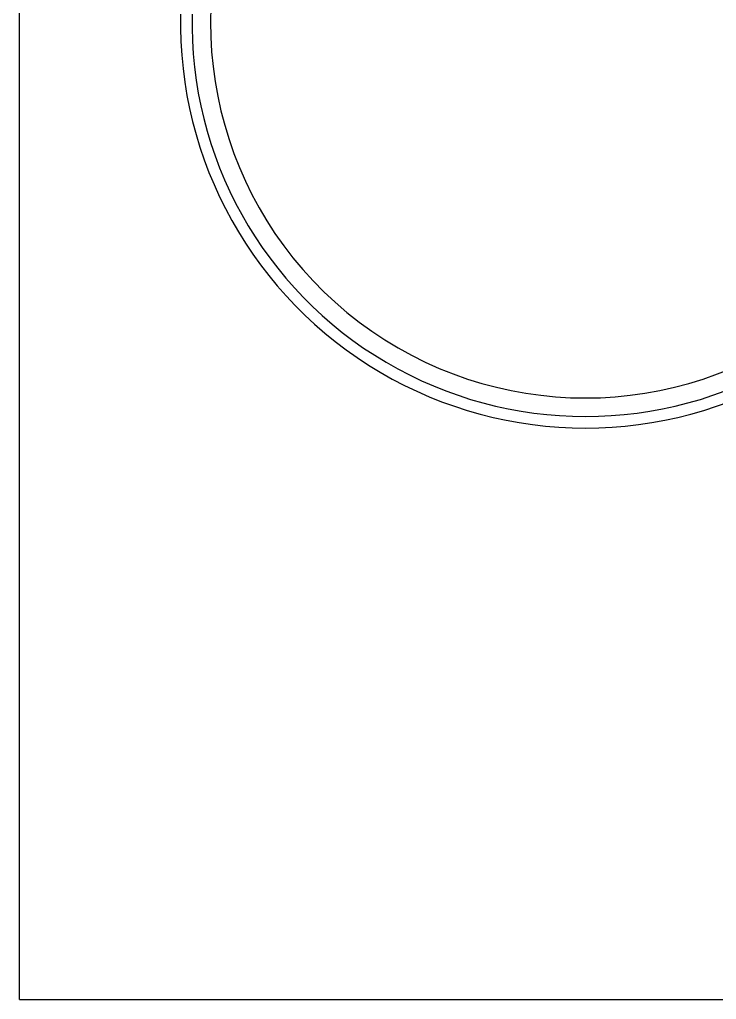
# Model space of a CAD drawing. Header units: millimetres. Extents: x 0 to 1189, y 0 to 841.
# Drawn here: x 0 to 301.1, y 0 to 423.8 of the extents above; entities that cross this region are included whole.
import ezdxf

# ---------------------------------------------------------------- set-up
doc = ezdxf.new("R2010")
doc.units = ezdxf.units.MM
doc.header["$LTSCALE"] = 65.395
doc.layers.get('0').update_dxf_attribs({"linetype": 'CONTINUOUS'})

msp = doc.modelspace()

# ---------------------------------------------------------------- linework, layer by layer
at = {"color": 7, "linetype": 'Continuous'}
for q in [(0, 841), (1189, 0)]:
    msp.add_line((0, 0), q, dxfattribs=at)
for radius, start, end in [(162, 158.6418, 21.3582), (175, 178.6903, 1.3097), (170, 178.6517, 1.3483)]:
    msp.add_arc((244.53, 422.11), radius, start, end, dxfattribs=at)

doc.saveas('drawing.dxf')
